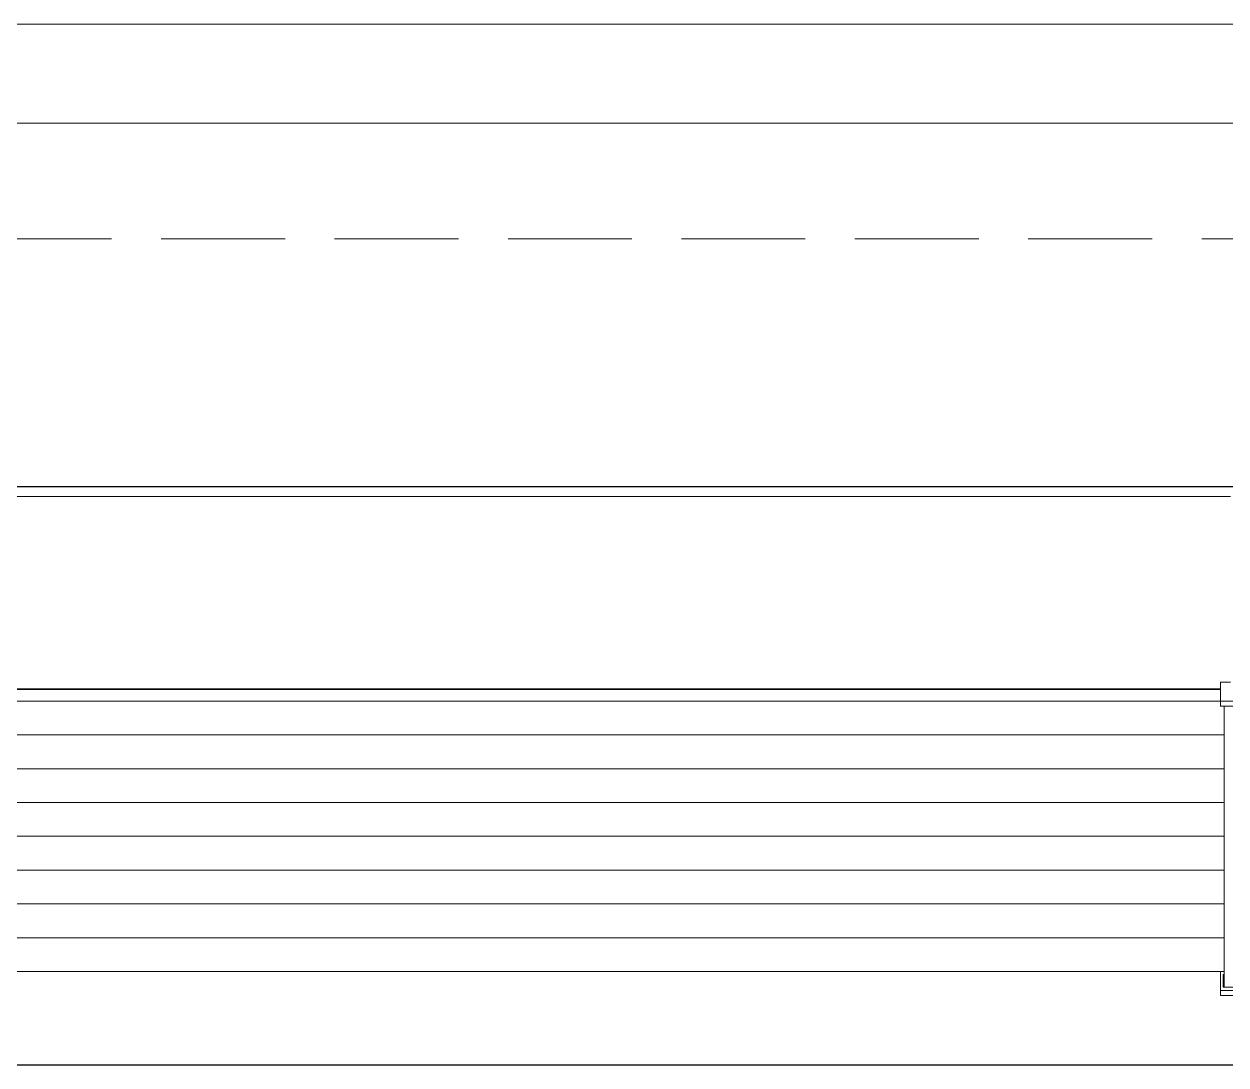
# Model space of a CAD drawing. Extents: x 3443499 to 7125205, y -1700016 to -264854.
# Drawn here: x 3723966 to 3724694, y -868344 to -867714 of the extents above; entities that cross this region are included whole.
import ezdxf

# ---------------------------------------------------------------- set-up
doc = ezdxf.new("R2010")
doc.units = 0
doc.header["$LTSCALE"] = 1000
doc.header["$MEASUREMENT"] = 0
doc.linetypes.add('DASH', pattern=[0.35, 0.25, -0.1])
for name, color, linetype in [('!校对', 2, 'CONTINUOUS'), ('LVTRY', 252, 'CONTINUOUS'), ('看线', 185, 'CONTINUOUS')]:
    doc.layers.add(name, color=color, linetype=linetype)
for name, color, linetype, lineweight in [('平面-栏杆', 56, 'CONTINUOUS', 15), ('平面-看线', 252, 'CONTINUOUS', 15), ('平面-空调预留孔', 252, 'CONTINUOUS', 15)]:
    doc.layers.add(name, color=color, linetype=linetype, lineweight=lineweight)
doc.styles.add('DIM_FONT', font='SIMPLEX', dxfattribs={"width": 0.7, "bigfont": 'GBCBIG'})

# ---------------------------------------------------------------- blocks, each defined once
blk = doc.blocks.new('gdgdgdrgdfsfs')
at = {"layer": '平面-空调预留孔', "color": 252}
for p, q in [((703030.02, 763961.62), (701455.02, 763961.62)), ((701455.02, 763849.22), (701461.18, 763849.22)), ((701461.18, 763849.22), (701461.18, 763834.7)), ((703023.86, 763845.19), (701461.18, 763845.19)), ((703023.86, 763844.89), (701461.18, 763844.89)), ((701461.18, 763837.76), (701452.7, 763837.76)), ((703023.86, 763837.79), (701461.18, 763837.79)), ((701452.7, 763834.7), (701461.18, 763834.7)), ((701458.87, 763834.7), (701458.87, 763664.59)), ((703026.17, 763817.33), (701458.87, 763817.33)), ((703026.17, 763796.87), (701458.87, 763796.87)), ((703026.17, 763776.42), (701458.87, 763776.42)), ((703026.17, 763755.96), (701458.87, 763755.96)), ((703026.17, 763735.5), (701458.87, 763735.5)), ((703026.17, 763715.04), (701458.87, 763715.04)), ((703026.17, 763694.59), (701458.87, 763694.59)), ((701458.87, 763674.13), (701461.18, 763674.13)), ((703026.17, 763674.13), (701458.87, 763674.13)), ((701459.64, 763672.22), (701458.87, 763672.22)), ((701459.64, 763664.59), (701459.64, 763672.22)), ((701461.18, 763659.61), (701461.18, 763674.13)), ((701452.7, 763664.59), (701459.64, 763664.59)), ((701459.64, 763669.66), (701458.87, 763669.66)), ((701461.18, 763662.68), (701452.7, 763662.68)), ((701452.7, 763659.61), (701461.18, 763659.61))]:
    blk.add_line(p, q, dxfattribs=at)
blk = doc.blocks.new('A$C25274923')
at = {"layer": '平面-栏杆', "color": 252}
for p, q in [((31100, 2030), (37000, 2030)), ((31100, 1970), (37000, 1970))]:
    blk.add_line(p, q, dxfattribs=at)
at = {"layer": '平面-看线', "color": 252, "linetype": 'DASH', "ltscale": 0.3}
blk.add_line((31100, 1900), (37000, 1900), dxfattribs=at)
at = {"layer": '看线', "color": 252, "ltscale": 0.5}
for points in [[(37000, 1750), (31100, 1750)], [(35000, 1750), (35000, 1400), (37000, 1400), (37000, 1750)]]:
    blk.add_lwpolyline(points, dxfattribs=at)
at = {"layer": '平面-空调预留孔', "color": 252, "xscale": -1}
blk.add_blockref('gdgdgdrgdfsfs', (738242.52, -762217.56), dxfattribs=at)
at = {"layer": 'LVTRY', "color": 252, "style": 'DIM_FONT', "text_generation_flag": 4, "width": 0.8, "flags": 9}
for tag, p in [('XSIZE', (10837.5, 12298.97)), ('YSIZE', (10837.5, 12298.97)), ('XSIZE', (38237.5, 12298.97)), ('YSIZE', (38237.5, 12298.97)), ('XSIZE', (38237.69, 12298.97)), ('YSIZE', (38237.69, 12298.97))]:
    blk.add_attdef(tag, p, '', height=0.5, rotation=90.00001, dxfattribs=at)
at = {"layer": 'LVTRY', "color": 252, "style": 'DIM_FONT', "width": 0.8, "flags": 9}
for tag, p in [('XSIZE', (16562.5, 12298.97)), ('YSIZE', (16562.5, 12298.97)), ('XSIZE', (43962.5, 12298.97)), ('YSIZE', (43962.5, 12298.97)), ('XSIZE', (43962.69, 12298.97)), ('YSIZE', (43962.69, 12298.97))]:
    blk.add_attdef(tag, p, '', height=0.5, rotation=89.99999, dxfattribs=at)

msp = doc.modelspace()

# ---------------------------------------------------------------- block references
at = {"layer": '!校对'}
msp.add_blockref('A$C25274923', (3687909.12, -869743.92), dxfattribs=at)

doc.saveas('drawing.dxf')
